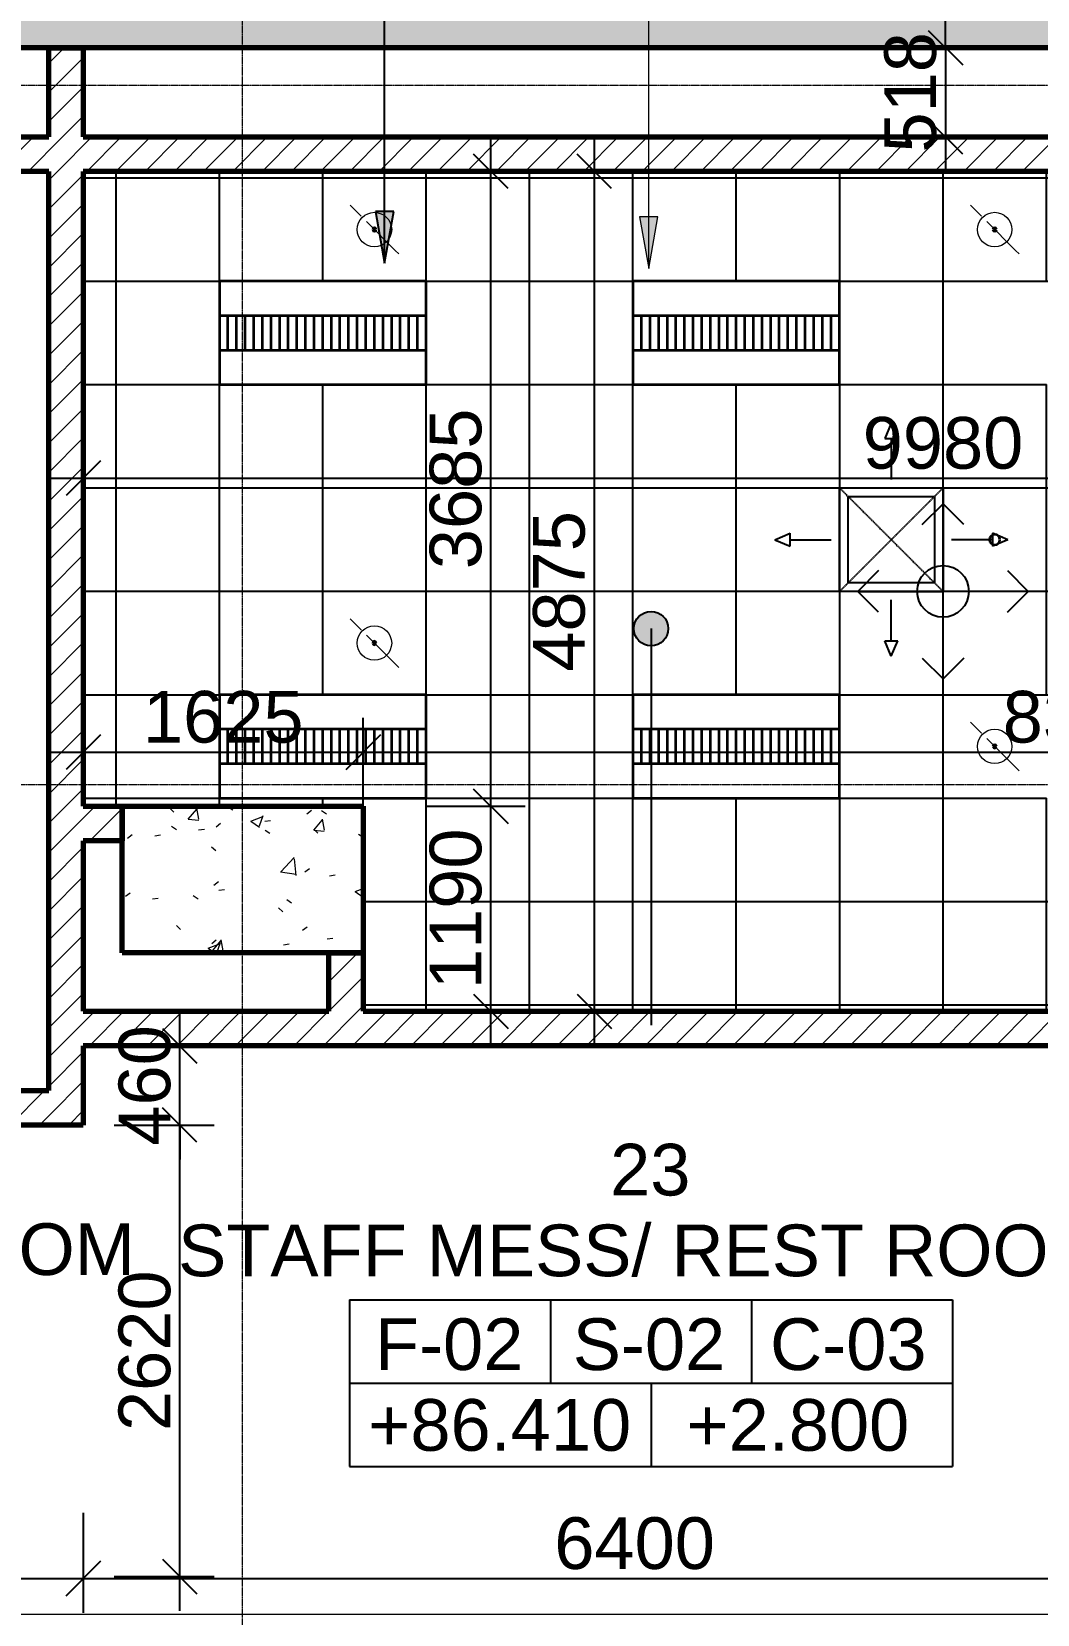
# Model space of a CAD drawing. Header units: millimetres. Extents: x -920222 to -841623, y -18676 to 21298.
# Drawn here: x -859907 to -854070, y 7379 to 16565 of the extents above; entities that cross this region are included whole.
import ezdxf

# ---------------------------------------------------------------- set-up
doc = ezdxf.new("R2010")
doc.units = ezdxf.units.MM
for name, pattern in [('DPA_Grid _ Level 100', [10, 5.5, -1.6, 1.3, -1.6]), ('Hidden', [7.2, 4.7, -2.5]), ('IMPORT-HR', [371.1242, 91.1334, -1.46606, 0, -42.10612, 236.41862, 0])]:
    doc.linetypes.add(name, pattern=pattern)
for name, color, linetype, lineweight in [('A-ANNO-DIMS', 1, 'Continuous', 9), ('A-ANNO-NOTE', 3, 'Continuous', 25), ('A-CLNG-PATT', 2, 'Continuous', 9), ('A-COLS', 5, 'Continuous', 70), ('A-COLS-E', 1, 'Continuous', 35), ('A-DETL', 1, 'Continuous', 70), ('A-ROOM-IDEN', 3, 'Continuous', 25), ('A-ROOM-LINE', 3, 'Continuous', 25), ('A-WALL', 5, 'Continuous', 35), ('A-WALL-PATT', 1, 'Continuous', 35), ('E-FIRE', 2, 'Continuous', 35), ('E-LITE-EQPM', 2, 'Continuous', 35), ('F-SPRN', 2, 'Continuous', 35), ('G-ANNO-TEXT', 3, 'Continuous', 9), ('G-IMPT', 8, 'Continuous', 35), ('M-HVAC-CDFF', 2, 'Continuous', 35), ('S-GRID', 251, 'Continuous', 9)]:
    doc.layers.add(name, color=color, linetype=linetype, lineweight=lineweight)
doc.styles.add('Arial_2', font='arial.ttf', dxfattribs={"height": 300})
doc.dimstyles.new('DPA-DIM-3_0_T-T', dxfattribs={"dimscale": 304.8, "dimtxt": 306.07782, "dimasz": 0.656168, "dimexe": 0.656168, "dimexo": 0.0625, "dimgap": 0.164042, "dimtad": 1, "dimdec": 0, "dimzin": 0, "dimdsep": 46, "dimtxsty": 'Arial_2', "dimblk1": 'OBLIQUE', "dimblk2": 'OBLIQUE', "dimsah": 1, "dimcen": 0.09, "dimdle": 0.656168, "dimadec": 8, "dimazin": 0, "dimtfac": 1, "dimtdec": 4, "dimtix": 1, "dimtmove": 0, "dimatfit": 3, "dimfxl": 1.312336, "dimfxlon": 1, "dimtvp": 1, "dimtolj": 1, "dimtzin": 0, "dimarcsym": 2})
pattern_1 = [(45, (0, 0), (-84.852814, 84.852814), [])]
pattern_2 = [(50, (0, 0), (728.7365, -63.75582), [76.2, -838.2]), (355, (0, 0), (-140.9716, 764.2276), [60.96, -670.56]), (100.451, (60.7, -5.3), (587.77, 700.46675), [64.76, -712.36]), (46.184, (0, 203.2), (1084.3162, -168.171), [114.3, -1257.3]), (96.636, (90.4, 189.2), (949.6099, 989.7098), [97.14, -1068.54]), (351.184, (0, 203.2), (949.6206, 989.7012), [91.44, -1005.84]), (21, (101.6, 152.4), (606.45787, -409.06057), [76.2, -838.2]), (326, (101.6, 152.4), (247.20834, 736.7529), [60.96, -670.56]), (71.451, (152.14, 118.3), (853.66825, 327.68547), [64.76, -712.36]), (37.5, (0, 0), (12.35469, 338.22012), [33.528, -628.904, 33.528, -647.192, -673.1]), (37.5, (0, 0), (12.35469, 338.22012), [-1343.152, 33.528, -639.572]), (7.5, (0, 0), (267.27887, 400.72213), [33.528, -354.584, 33.528, -613.664, -256.54]), (7.5, (0, 0), (267.27887, 400.72213), [-1035.304, 33.528, -223.012]), (327.5, (-226.57, 0), (542.36333, -22.915345), [33.528, -220.472, 33.528, -758.952, -1051.56]), (327.5, (-226.57, 0), (542.36333, -22.915345), [-1046.48, 33.528, -1018.032]), (317.5, (-328.17, 0), (592.51696, 101.7071), [33.528, -296.672, 33.528, -492.76, -746.76]), (317.5, (-328.17, 0), (592.51696, 101.7071), [-856.488, 33.528, -713.232])]

# ---------------------------------------------------------------- blocks, each defined once
blk = doc.blocks.new('ACM_Generic Rect_Ceiling Deflection - Transfer Air 600x600-18522354-4250-01 ENLARGED CONCOURSE LEVEL - REFLECTED CEILING PLAN - SHEET 1')
at = {"layer": 'M-HVAC-CDFF', "lineweight": 25}
for p, q in [((0, 675.4), (-37.1, 588)), ((0, 675.4), (37.1, 588)), ((-37.1, 588), (37.1, 588)), ((0, 588), (0, 350)), ((-300, -300), (-300, 300)), ((-300, 300), (300, 300)), ((-300, -300), (-300, 300)), ((-300, 300), (300, 300)), ((300, 300), (300, -300)), ((300, 300), (300, -300)), ((-250, -250), (-250, 250)), ((-250, 250), (250, 250)), ((250, 250), (250, -250)), ((-675.4, 0), (-588, 37.1)), ((-675.4, 0), (-588, -37.1)), ((-588, -37.1), (-588, 37.1)), ((-588, 0), (-350, 0)), ((588, 37.1), (588, -37.1)), ((675.4, 0), (588, 37.1)), ((588, 0), (350, 0)), ((675.4, 0), (588, -37.1)), ((250, -250), (-250, -250)), ((300, -300), (-300, -300)), ((300, -300), (-300, -300)), ((0, -588), (0, -350)), ((-37.1, -588), (37.1, -588)), ((0, -675.4), (-37.1, -588)), ((0, -675.4), (37.1, -588))]:
    blk.add_line(p, q, dxfattribs=at)
at = {"layer": 'M-HVAC-CDFF', "linetype": 'Hidden', "lineweight": 25}
for p, q in [((-300, 300), (300, -300)), ((-300, -300), (300, 300))]:
    blk.add_line(p, q, dxfattribs=at)
blk = doc.blocks.new('L6 - Ceiling Recessed Modular LED Tube - DPA_1195L x 595W x 85H - 36W_AR-18526855-4250-01 ENLARGED CONCOURSE LEVEL - REFLECTED CEILING PLAN - SHEET 1')
at = {"layer": 'E-LITE-EQPM'}
for p, q in [((-600, -600), (-600, 0)), ((-600, 0), (600, 0)), ((-600, -600), (-600, 0)), ((-600, 0), (600, 0)), ((600, 0), (600, -600)), ((600, 0), (600, -600)), ((-600, -200), (600, -200)), ((-550, -200), (-550, -400)), ((-500, -200), (-500, -400)), ((-450, -200), (-450, -400)), ((-400, -200), (-400, -400)), ((-350, -200), (-350, -400)), ((-300, -200), (-300, -400)), ((-250, -200), (-250, -400)), ((-200, -200), (-200, -400)), ((-150, -200), (-150, -400)), ((-100, -200), (-100, -400)), ((-100, -200), (-100, -400)), ((-50, -200), (-50, -400)), ((0, -200), (0, -400)), ((50, -200), (50, -400)), ((100, -200), (100, -400)), ((150, -200), (150, -400)), ((200, -200), (200, -400)), ((250, -200), (250, -400)), ((300, -200), (300, -400)), ((350, -200), (350, -400)), ((400, -200), (400, -400)), ((450, -200), (450, -400)), ((500, -200), (500, -400)), ((550, -200), (550, -400)), ((600, -400), (-600, -400)), ((600, -600), (-600, -600)), ((600, -600), (-600, -600))]:
    blk.add_line(p, q, dxfattribs=at)
blk = doc.blocks.new('ACM_FPS_SPRK_Sprinkler Heat Cut Off - Drawing1_dwg_exposed spk-18530779-4250-01 ENLARGED CONCOURSE LEVEL - REFLECTED CEILING PLAN - SHEET 1')
at = {"layer": 'G-IMPT', "lineweight": 9}
blk.add_circle((0, 0), 100, dxfattribs=at)
blk = doc.blocks.new('ACM_FPS_SPRK_Sprinkler Heat Cut Off - Drawing1_dwg-18530778-4250-01 ENLARGED CONCOURSE LEVEL - REFLECTED CEILING PLAN - SHEET 1')
at = {"layer": 'G-IMPT', "linetype": 'IMPORT-HR', "lineweight": 9}
blk.add_line((3394.3, 2931.2), (3677.1, 2648.4), dxfattribs=at)
at = {"rotation": 179.9974120342029}
blk.add_blockref('ACM_FPS_SPRK_Sprinkler Heat Cut Off - Drawing1_dwg_exposed spk-18530779-4250-01 ENLARGED CONCOURSE LEVEL - REFLECTED CEILING PLAN - SHEET 1', (3535.7, 2789.8), dxfattribs=at)
blk = doc.blocks.new('ACM_FPS_SPRK_Sprinkler Heat Cut Off - FDS_SPR_ACM_Sprinkler Head-18530782-4250-01 ENLARGED CONCOURSE LEVEL - REFLECTED CEILING PLAN - SHEET 1')
at = {"layer": 'F-SPRN'}
for start, end in [(0, 180), (180, 360)]:
    blk.add_arc((0, 0), 10, start, end, dxfattribs=at)
blk.add_blockref('ACM_FPS_SPRK_Sprinkler Heat Cut Off - Drawing1_dwg-18530778-4250-01 ENLARGED CONCOURSE LEVEL - REFLECTED CEILING PLAN - SHEET 1', (-3535.7, -2789.8))
blk = doc.blocks.new('ACM_FPS_SMOK_Smoke Detector_At Ceiling - Smoke Detector at Ceiling-V25-4250-01 ENLARGED CONCOURSE LEVEL - REFLECTED CEILING PLAN - SHEET 1')
at = {"layer": 'E-FIRE'}
for start, end in [(360, 180), (180, 360)]:
    blk.add_arc((0, 0), 30, start, end, dxfattribs=at)
blk = doc.blocks.new('DPA_AN_Setting out - Center-8732820-4250-01 ENLARGED CONCOURSE LEVEL - REFLECTED CEILING PLAN - SHEET 1')
at = {"layer": 'A-ANNO-NOTE'}
for p, q in [((-1.206, 3.877), (0, 5.083)), ((1.206, 3.877), (0, 5.083)), ((0, 0), (0, 5.083)), ((-3.744, 1.206), (-4.95, 0)), ((3.744, 1.206), (4.95, 0)), ((-3.744, -1.206), (-4.95, 0)), ((-4.95, 0), (0, 0)), ((4.95, 0), (0, 0)), ((3.744, -1.206), (4.95, 0)), ((0, -5.083), (0, 0)), ((-1.206, -3.877), (0, -5.083)), ((1.206, -3.877), (0, -5.083))]:
    blk.add_line(p, q, dxfattribs=at)
blk.add_circle((0, 0), 1.5, dxfattribs=at)
blk = doc.blocks.new('DPA_Room Tag Box - Standard-4486259-4250-01 ENLARGED CONCOURSE LEVEL - REFLECTED CEILING PLAN - SHEET 1')
at = {"layer": 'A-ROOM-LINE'}
for p, q in [((-17.5, -2.936), (-17.5, -12.604)), ((-17.5, -2.936), (17.5, -2.936)), ((-5.833, -2.936), (-5.833, -7.77)), ((5.833, -2.936), (5.833, -7.77)), ((17.5, -2.936), (17.5, -12.604)), ((-17.5, -7.77), (17.5, -7.77)), ((0, -7.77), (0, -12.604)), ((-17.5, -12.604), (17.5, -12.604))]:
    blk.add_line(p, q, dxfattribs=at)
blk = doc.blocks.new('_Oblique')
at = {"color": 0, "linetype": 'ByBlock', "lineweight": -2}
blk.add_line((-0.5, -0.5), (0.5, 0.5), dxfattribs=at)
blk = doc.blocks.new('*D309')
at = {"layer": 'A-ANNO-DIMS', "color": 0, "lineweight": -2, "transparency": 16777216}
for p, q in [((47640.7, 12375), (47640.7, 7100)), ((48021.6, 12175), (47440.7, 12175)), ((48021.6, 7300), (47440.7, 7300))]:
    blk.add_line(p, q, dxfattribs=at)
at = {"layer": 'Defpoints', "color": 0, "transparency": 16777216}
for p in [(48040.7, 12175), (47640.7, 7300), (48040.7, 7300)]:
    blk.add_point(p, dxfattribs=at)
at = {"layer": 'A-ANNO-DIMS', "color": 0, "lineweight": -2, "transparency": 16777216, "xscale": 200, "yscale": 200, "zscale": 200}
for p, rotation in [((47640.7, 12175), 90), ((47640.7, 7300), 270)]:
    blk.add_blockref('_Oblique', p, dxfattribs=dict(at, rotation=rotation))
at = {"layer": 'A-ANNO-DIMS', "color": 0, "transparency": 16777216, "insert": (47437.5, 9737.5), "char_height": 300, "width": 1107.531, "attachment_point": 5, "rotation": 90, "style": 'Arial_2'}
blk.add_mtext('\\A1;4875', dxfattribs=at)
blk = doc.blocks.new('*D317')
at = {"layer": 'A-ANNO-DIMS', "color": 0, "lineweight": -2, "transparency": 16777216}
for p, q in [((40275, 4389.2), (40275, 3808.2)), ((44675, 4389.2), (44675, 3808.2)), ((40075, 4008.2), (44875, 4008.2))]:
    blk.add_line(p, q, dxfattribs=at)
at = {"layer": 'Defpoints', "color": 0, "transparency": 16777216}
for p in [(40275, 4408.2), (44675, 4408.2), (44675, 4008.2)]:
    blk.add_point(p, dxfattribs=at)
at = {"layer": 'A-ANNO-DIMS', "color": 0, "lineweight": -2, "transparency": 16777216, "xscale": 200, "yscale": 200, "zscale": 200, "rotation": 180}
blk.add_blockref('_Oblique', (40275, 4008.2), dxfattribs=at)
at = {"layer": 'A-ANNO-DIMS', "color": 0, "lineweight": -2, "transparency": 16777216, "xscale": 200, "yscale": 200, "zscale": 200}
blk.add_blockref('_Oblique', (44675, 4008.2), dxfattribs=at)
at = {"layer": 'A-ANNO-DIMS', "color": 0, "transparency": 16777216, "insert": (42475, 4211.4), "char_height": 300, "width": 1107.531, "attachment_point": 5, "style": 'Arial_2'}
blk.add_mtext('\\A1;4400', dxfattribs=at)
blk = doc.blocks.new('*D318')
at = {"layer": 'A-ANNO-DIMS', "color": 0, "lineweight": -2, "transparency": 16777216}
for p, q in [((44675, 4389.2), (44675, 3808.2)), ((51075, 4389.2), (51075, 3808.2)), ((44475, 4008.2), (51275, 4008.2))]:
    blk.add_line(p, q, dxfattribs=at)
at = {"layer": 'Defpoints', "color": 0, "transparency": 16777216}
for p in [(44675, 4408.2), (51075, 4408.2), (51075, 4008.2)]:
    blk.add_point(p, dxfattribs=at)
at = {"layer": 'A-ANNO-DIMS', "color": 0, "lineweight": -2, "transparency": 16777216, "xscale": 200, "yscale": 200, "zscale": 200, "rotation": 180}
blk.add_blockref('_Oblique', (44675, 4008.2), dxfattribs=at)
at = {"layer": 'A-ANNO-DIMS', "color": 0, "lineweight": -2, "transparency": 16777216, "xscale": 200, "yscale": 200, "zscale": 200}
blk.add_blockref('_Oblique', (51075, 4008.2), dxfattribs=at)
at = {"layer": 'A-ANNO-DIMS', "color": 0, "transparency": 16777216, "insert": (47875, 4211.4), "char_height": 300, "width": 1107.531, "attachment_point": 5, "style": 'Arial_2'}
blk.add_mtext('\\A1;6400', dxfattribs=at)
blk = doc.blocks.new('*D325')
at = {"layer": 'A-ANNO-DIMS', "color": 0, "lineweight": -2, "transparency": 16777216}
for p, q in [((49679.2, 12893), (49679.2, 13093)), ((50060.2, 12893), (49479.2, 12893)), ((49679.2, 12893), (49679.2, 12375)), ((50060.2, 12375), (49479.2, 12375)), ((49679.2, 12375), (49679.2, 12175))]:
    blk.add_line(p, q, dxfattribs=at)
at = {"layer": 'Defpoints', "color": 0, "transparency": 16777216}
for p in [(50079.2, 12893), (49679.2, 12375), (50079.2, 12375)]:
    blk.add_point(p, dxfattribs=at)
at = {"layer": 'A-ANNO-DIMS', "color": 0, "lineweight": -2, "transparency": 16777216, "xscale": 200, "yscale": 200, "zscale": 200}
for p, rotation in [((49679.2, 12893), 270), ((49679.2, 12375), 90)]:
    blk.add_blockref('_Oblique', p, dxfattribs=dict(at, rotation=rotation))
at = {"layer": 'A-ANNO-DIMS', "color": 0, "transparency": 16777216, "insert": (49476.1, 12634), "char_height": 300, "width": 830.648, "attachment_point": 5, "rotation": 90, "style": 'Arial_2'}
blk.add_mtext('\\A1;518', dxfattribs=at)
blk = doc.blocks.new('*D334')
at = {"layer": 'A-ANNO-DIMS', "color": 0, "lineweight": -2, "transparency": 16777216}
for p, q in [((44675, 10775.2), (44675, 10194.3)), ((54655, 10775.2), (54655, 10194.3)), ((44475, 10394.3), (54855, 10394.3))]:
    blk.add_line(p, q, dxfattribs=at)
at = {"layer": 'Defpoints', "color": 0, "transparency": 16777216}
for p in [(44675, 10794.3), (54655, 10794.3), (54655, 10394.3)]:
    blk.add_point(p, dxfattribs=at)
at = {"layer": 'A-ANNO-DIMS', "color": 0, "lineweight": -2, "transparency": 16777216, "xscale": 200, "yscale": 200, "zscale": 200, "rotation": 180}
blk.add_blockref('_Oblique', (44675, 10394.3), dxfattribs=at)
at = {"layer": 'A-ANNO-DIMS', "color": 0, "lineweight": -2, "transparency": 16777216, "xscale": 200, "yscale": 200, "zscale": 200}
blk.add_blockref('_Oblique', (54655, 10394.3), dxfattribs=at)
at = {"layer": 'A-ANNO-DIMS', "color": 0, "transparency": 16777216, "insert": (49665, 10597.4), "char_height": 300, "width": 1107.531, "attachment_point": 5, "style": 'Arial_2'}
blk.add_mtext('\\A1;9980', dxfattribs=at)
blk = doc.blocks.new('*D339')
at = {"layer": 'A-ANNO-DIMS', "color": 0, "lineweight": -2, "transparency": 16777216}
for p, q in [((45235, 3820), (45235, 6840)), ((44854, 6640), (45435, 6640)), ((44854, 4020), (45435, 4020))]:
    blk.add_line(p, q, dxfattribs=at)
at = {"layer": 'Defpoints', "color": 0, "transparency": 16777216}
for p in [(44835, 6640), (45235, 6640), (44835, 4020)]:
    blk.add_point(p, dxfattribs=at)
at = {"layer": 'A-ANNO-DIMS', "color": 0, "lineweight": -2, "transparency": 16777216, "xscale": 200, "yscale": 200, "zscale": 200}
for p, rotation in [((45235, 6640), 90), ((45235, 4020), 270)]:
    blk.add_blockref('_Oblique', p, dxfattribs=dict(at, rotation=rotation))
at = {"layer": 'A-ANNO-DIMS', "color": 0, "transparency": 16777216, "insert": (45031.8, 5330), "char_height": 300, "width": 1107.531, "attachment_point": 5, "rotation": 90, "style": 'Arial_2'}
blk.add_mtext('\\A1;2620', dxfattribs=at)
blk = doc.blocks.new('*D340')
at = {"layer": 'A-ANNO-DIMS', "color": 0, "lineweight": -2, "transparency": 16777216}
for p, q in [((45235, 7100), (45235, 7300)), ((44854, 7100), (45435, 7100)), ((45235, 6640), (45235, 7100)), ((44854, 6640), (45435, 6640)), ((45235, 6640), (45235, 6440))]:
    blk.add_line(p, q, dxfattribs=at)
at = {"layer": 'Defpoints', "color": 0, "transparency": 16777216}
for p in [(44835, 7100), (45235, 7100), (44835, 6640)]:
    blk.add_point(p, dxfattribs=at)
at = {"layer": 'A-ANNO-DIMS', "color": 0, "lineweight": -2, "transparency": 16777216, "xscale": 200, "yscale": 200, "zscale": 200}
for p, rotation in [((45235, 7100), 270), ((45235, 6640), 90)]:
    blk.add_blockref('_Oblique', p, dxfattribs=dict(at, rotation=rotation))
at = {"layer": 'A-ANNO-DIMS', "color": 0, "transparency": 16777216, "insert": (45031.8, 6870), "char_height": 300, "width": 830.648, "attachment_point": 5, "rotation": 90, "style": 'Arial_2'}
blk.add_mtext('\\A1;460', dxfattribs=at)
blk = doc.blocks.new('*D342')
at = {"layer": 'A-ANNO-DIMS', "color": 0, "lineweight": -2, "transparency": 16777216}
for p, q in [((44675, 9185.3), (44675, 8604.4)), ((46300, 8423.4), (46300, 9004.4)), ((44475, 8804.4), (46500, 8804.4))]:
    blk.add_line(p, q, dxfattribs=at)
at = {"layer": 'Defpoints', "color": 0, "transparency": 16777216}
for p in [(44675, 9204.4), (46300, 8804.4), (46300, 8404.4)]:
    blk.add_point(p, dxfattribs=at)
at = {"layer": 'A-ANNO-DIMS', "color": 0, "lineweight": -2, "transparency": 16777216, "xscale": 200, "yscale": 200, "zscale": 200, "rotation": 180}
blk.add_blockref('_Oblique', (44675, 8804.4), dxfattribs=at)
at = {"layer": 'A-ANNO-DIMS', "color": 0, "lineweight": -2, "transparency": 16777216, "xscale": 200, "yscale": 200, "zscale": 200}
blk.add_blockref('_Oblique', (46300, 8804.4), dxfattribs=at)
at = {"layer": 'A-ANNO-DIMS', "color": 0, "transparency": 16777216, "insert": (45487.5, 9007.6), "char_height": 300, "width": 1107.531, "attachment_point": 5, "style": 'Arial_2'}
blk.add_mtext('\\A1;1625', dxfattribs=at)
blk = doc.blocks.new('*D343')
at = {"layer": 'A-ANNO-DIMS', "color": 0, "lineweight": -2, "transparency": 16777216}
for p, q in [((54655, 9185.3), (54655, 8604.4)), ((46300, 8423.4), (46300, 9004.4)), ((46100, 8804.4), (54855, 8804.4))]:
    blk.add_line(p, q, dxfattribs=at)
at = {"layer": 'Defpoints', "color": 0, "transparency": 16777216}
for p in [(54655, 9204.4), (54655, 8804.4), (46300, 8404.4)]:
    blk.add_point(p, dxfattribs=at)
at = {"layer": 'A-ANNO-DIMS', "color": 0, "lineweight": -2, "transparency": 16777216, "xscale": 200, "yscale": 200, "zscale": 200, "rotation": 180}
blk.add_blockref('_Oblique', (46300, 8804.4), dxfattribs=at)
at = {"layer": 'A-ANNO-DIMS', "color": 0, "lineweight": -2, "transparency": 16777216, "xscale": 200, "yscale": 200, "zscale": 200}
blk.add_blockref('_Oblique', (54655, 8804.4), dxfattribs=at)
at = {"layer": 'A-ANNO-DIMS', "color": 0, "transparency": 16777216, "insert": (50477.5, 9007.7), "char_height": 300, "width": 1107.531, "attachment_point": 5, "style": 'Arial_2'}
blk.add_mtext('\\A1;8355', dxfattribs=at)
blk = doc.blocks.new('*D344')
at = {"layer": 'A-ANNO-DIMS', "color": 0, "lineweight": -2, "transparency": 16777216}
for p, q in [((47040.7, 7100), (47040.7, 8690)), ((46659.7, 8490), (47240.7, 8490)), ((46659.7, 7300), (47240.7, 7300))]:
    blk.add_line(p, q, dxfattribs=at)
at = {"layer": 'Defpoints', "color": 0, "transparency": 16777216}
for p in [(46640.7, 8490), (47040.7, 8490), (46640.7, 7300)]:
    blk.add_point(p, dxfattribs=at)
at = {"layer": 'A-ANNO-DIMS', "color": 0, "lineweight": -2, "transparency": 16777216, "xscale": 200, "yscale": 200, "zscale": 200}
for p, rotation in [((47040.7, 8490), 90), ((47040.7, 7300), 270)]:
    blk.add_blockref('_Oblique', p, dxfattribs=dict(at, rotation=rotation))
at = {"layer": 'A-ANNO-DIMS', "color": 0, "transparency": 16777216, "insert": (46837.5, 7895), "char_height": 300, "width": 1107.531, "attachment_point": 5, "rotation": 90, "style": 'Arial_2'}
blk.add_mtext('\\A1;1190', dxfattribs=at)
blk = doc.blocks.new('*D345')
at = {"layer": 'A-ANNO-DIMS', "color": 0, "lineweight": -2, "transparency": 16777216}
for p, q in [((47040.7, 8290), (47040.7, 12375)), ((46659.7, 12175), (47240.7, 12175)), ((46659.7, 8490), (47240.7, 8490))]:
    blk.add_line(p, q, dxfattribs=at)
at = {"layer": 'Defpoints', "color": 0, "transparency": 16777216}
for p in [(46640.7, 12175), (47040.7, 12175), (46640.7, 8490)]:
    blk.add_point(p, dxfattribs=at)
at = {"layer": 'A-ANNO-DIMS', "color": 0, "lineweight": -2, "transparency": 16777216, "xscale": 200, "yscale": 200, "zscale": 200}
for p, rotation in [((47040.7, 12175), 90), ((47040.7, 8490), 270)]:
    blk.add_blockref('_Oblique', p, dxfattribs=dict(at, rotation=rotation))
at = {"layer": 'A-ANNO-DIMS', "color": 0, "transparency": 16777216, "insert": (46837.4, 10332.5), "char_height": 300, "width": 1107.531, "attachment_point": 5, "rotation": 90, "style": 'Arial_2'}
blk.add_mtext('\\A1;3685', dxfattribs=at)
blk = doc.blocks.new('*U290')
at = {"layer": 'A-DETL', "lineweight": 9}
for p, q in [((51075, 7100), (44675, 7100)), ((44675, 7100), (44675, 6640)), ((44675, 6640), (40275, 6640)), ((31885, 3801.4), (51075, 3801.4))]:
    blk.add_line(p, q, dxfattribs=at)
at = {"layer": 'S-GRID', "linetype": 'DPA_Grid _ Level 100'}
for p, q in [((45600, -21404), (45600, 16818.7)), ((58127.3, 12673), (-14589.5, 12673)), ((58127.3, 8615), (-14589.5, 8615))]:
    blk.add_line(p, q, dxfattribs=at)
at = {"layer": 'A-ANNO-DIMS'}
for base, p1, p2, override, picture, middle in [((49679.2, 12375), (50079.2, 12893), (50079.2, 12375), {"dimpost": '<>', "dimfxl": 517.997174}, '*D325', (49476.1, 12634)), ((47040.7, 12175), (46640.7, 8490), (46640.7, 12175), {"dimpost": '<>', "dimfxl": 3685}, '*D345', (46837.4, 10332.5)), ((47640.7, 7300), (48040.7, 12175), (48040.7, 7300), {"dimpost": '<>', "dimfxl": 4875}, '*D309', (47437.5, 9737.5)), ((47040.7, 8490), (46640.7, 7300), (46640.7, 8490), {"dimpost": '<>', "dimfxl": 1190}, '*D344', (46837.5, 7895)), ((45235, 7100), (44835, 6640), (44835, 7100), {"dimpost": '<>', "dimfxl": 460}, '*D340', (45031.8, 6870)), ((45235, 6640), (44835, 4020), (44835, 6640), {"dimpost": '<>', "dimfxl": 2620}, '*D339', (45031.8, 5330))]:
    dim = blk.add_linear_dim(base=base, p1=p1, p2=p2, angle=90, dimstyle='DPA-DIM-3_0_T-T', override=override, dxfattribs=at)
    dim.commit()
    dim.dimension.update_dxf_attribs({"geometry": picture, "text_midpoint": middle})
for base, p1, p2, override, picture, middle in [((54655, 10394.3), (44675, 10794.3), (54655, 10794.3), {"dimpost": '<>', "dimfxl": 9980}, '*D334', (49665, 10597.4)), ((46300, 8804.4), (44675, 9204.4), (46300, 8404.4), {"dimpost": '<>', "dimfxl": 1811.249569}, '*D342', (45487.5, 9007.6)), ((54655, 8804.4), (46300, 8404.4), (54655, 9204.4), {"dimpost": '<>', "dimfxl": 8393.213032}, '*D343', (50477.5, 9007.7)), ((44675, 4008.2), (40275, 4408.2), (44675, 4408.2), {"dimpost": '<>', "dimfxl": 4400}, '*D317', (42475, 4211.4)), ((51075, 4008.2), (44675, 4408.2), (51075, 4408.2), {"dimpost": '<>', "dimfxl": 6400}, '*D318', (47875, 4211.4))]:
    dim = blk.add_linear_dim(base=base, p1=p1, p2=p2, dimstyle='DPA-DIM-3_0_T-T', override=override, dxfattribs=at)
    dim.commit()
    dim.dimension.update_dxf_attribs({"geometry": picture, "text_midpoint": middle})

msp = doc.modelspace()

# ---------------------------------------------------------------- hatches: boundary and pattern name
at = {"layer": 'A-CLNG-PATT', "lineweight": 25}
h = msp.add_hatch(dxfattribs=at)
h.set_pattern_fill('FP_8', color=256, style=0, pattern_type=2)
h.set_pattern_definition([(0, (-854617.4, 12716.5), (0, -600), []), (270, (-854617.4, 12716.5), (-600, -4e-14), [])])
h.paths.add_polyline_path([(-849627.4, 10879), (-849627.4, 15754), (-859607.4, 15754), (-859607.4, 12069), (-857982.4, 12069), (-857982.4, 10879), (-850512.6, 10879)])
h.paths.add_polyline_path([(-855217.4, 12116.5), (-856417.4, 12116.5), (-856417.4, 12716.5), (-855217.4, 12716.5)])
h.paths.add_polyline_path([(-854017.4, 12116.5), (-854017.4, 12716.5), (-852817.4, 12716.5), (-852817.4, 12116.5), (-853805.8, 12116.5)])
h.paths.add_polyline_path([(-851617.4, 12116.5), (-851617.4, 12716.5), (-850417.4, 12716.5), (-850417.4, 12116.5), (-850512.6, 12116.5)])
h.paths.add_polyline_path([(-858196.7, 12116.5), (-858817.4, 12116.5), (-858817.4, 12716.5), (-857617.4, 12716.5), (-857617.4, 12116.5), (-857982.4, 12116.5)])
h.paths.add_polyline_path([(-851617.4, 14516.5), (-851617.4, 15116.5), (-850417.4, 15116.5), (-850417.4, 14516.5), (-851610.3, 14516.5)])
h.paths.add_polyline_path([(-856417.4, 14516.5), (-856417.4, 15116.5), (-855217.4, 15116.5), (-855217.4, 14516.5)])
h.paths.add_polyline_path([(-852817.4, 14516.5), (-854017.4, 14516.5), (-854017.4, 15116.5), (-852817.4, 15116.5)])
h.paths.add_polyline_path([(-858817.4, 14516.5), (-858817.4, 15116.5), (-857617.4, 15116.5), (-857617.4, 14516.5), (-858196.7, 14516.5)])
at = {"layer": 'A-COLS-E', "lineweight": 9}
h = msp.add_hatch(dxfattribs=at)
h.set_pattern_fill('FP_1', color=256, style=0, pattern_type=2)
h.set_pattern_definition(pattern_2)
h.paths.add_polyline_path([(-857982.4, 11219), (-857982.4, 12069), (-859382.4, 12069), (-859382.4, 11219), (-859294.5, 11219)])
at = {"layer": 'A-ROOM-IDEN'}
msp.add_hatch(color=256, dxfattribs=at).paths.add_polyline_path([(-857858.5, 15221.7), (-857805.6, 15521.7), (-857911.4, 15521.7)])
h = msp.add_hatch(color=256, dxfattribs=at)
edge = h.paths.add_edge_path()
edge.add_arc((-856311.9, 13100.2), 100, 0, 360)
at = {"layer": 'A-WALL-PATT', "lineweight": 9}
h = msp.add_hatch(dxfattribs=at)
h.set_pattern_fill('FP_1', color=256, style=0, pattern_type=2)
h.set_pattern_definition(pattern_2)
h.paths.add_polyline_path([(-847407.4, 16472), (-847407.4, 17972), (-895025.4, 17972), (-895025.4, 16472), (-848317.1, 16472)])
h = msp.add_hatch(dxfattribs=at)
h.set_pattern_fill('FP_2', color=256, style=0, pattern_type=2)
h.set_pattern_definition(pattern_1)
h.paths.add_polyline_path([(-859807.4, 10879), (-859607.4, 10879), (-859607.4, 15754), (-859807.4, 15754), (-859807.4, 14383)])
h.paths.add_polyline_path([(-859607.4, 15954), (-859607.4, 16472), (-859807.4, 16472), (-859807.4, 15954)])
h = msp.add_hatch(dxfattribs=at)
h.set_pattern_fill('FP_2', color=256, style=0, pattern_type=2)
h.set_pattern_definition(pattern_1)
h.paths.add_polyline_path([(-849427.4, 15754), (-849427.4, 15954), (-863807.4, 15954), (-863807.4, 15754), (-849627.4, 15754)])
h = msp.add_hatch(dxfattribs=at)
h.set_pattern_fill('FP_2', color=256, style=0, pattern_type=2)
h.set_pattern_definition(pattern_1)
h.paths.add_polyline_path([(-859382.4, 11869), (-859382.4, 12069), (-859607.4, 12069), (-859607.4, 11869)])
h = msp.add_hatch(dxfattribs=at)
h.set_pattern_fill('FP_2', color=256, style=0, pattern_type=2)
h.set_pattern_definition(pattern_1)
h.paths.add_polyline_path([(-857982.4, 10879), (-857982.4, 11219), (-858182.4, 11219), (-858182.4, 10879)])
h = msp.add_hatch(dxfattribs=at)
h.set_pattern_fill('FP_2', color=256, style=0, pattern_type=2)
h.set_pattern_definition(pattern_1)
h.paths.add_polyline_path([(-859607.4, 10219), (-859607.4, 10879), (-859807.4, 10879), (-859807.4, 10219)])
h = msp.add_hatch(dxfattribs=at)
h.set_pattern_fill('FP_2', color=256, style=0, pattern_type=2)
h.set_pattern_definition(pattern_1)
h.paths.add_polyline_path([(-849527.4, 10679), (-849527.4, 10879), (-859607.4, 10879), (-859607.4, 10679), (-850512.6, 10679)])
h = msp.add_hatch(dxfattribs=at)
h.set_pattern_fill('FP_2', color=256, style=0, pattern_type=2)
h.set_pattern_definition(pattern_1)
h.paths.add_polyline_path([(-859807.4, 10219), (-859807.4, 10419), (-863807.4, 10419), (-863807.4, 10219), (-863685.4, 10219)])
at = {"layer": 'G-ANNO-TEXT'}
msp.add_hatch(color=7, dxfattribs=at).paths.add_polyline_path([(-856325.2, 15189.9), (-856272.3, 15489.9), (-856378.1, 15489.9)])

# ---------------------------------------------------------------- linework, layer by layer
at = {"layer": 'A-COLS'}
for p, q in [((-859382.4, 11219), (-859382.4, 12069)), ((-859382.4, 12069), (-857982.4, 12069)), ((-857982.4, 12069), (-857982.4, 11219)), ((-857982.4, 11219), (-859382.4, 11219))]:
    msp.add_line(p, q, dxfattribs=at)
at = {"layer": 'A-ROOM-IDEN'}
for p, q in [((-857858.5, 15221.7), (-857858.5, 18118.2)), ((-857805.6, 15521.7), (-857911.4, 15521.7)), ((-857911.4, 15521.7), (-857858.5, 15221.7)), ((-857858.5, 15221.7), (-857805.6, 15521.7)), ((-856311.9, 13100.2), (-856311.9, 10797.7))]:
    msp.add_line(p, q, dxfattribs=at)
msp.add_circle((-856311.9, 13100.2), 100, dxfattribs=at)
at = {"layer": 'A-WALL', "color": 7, "lineweight": 70}
for p, q in [((-848907.4, 16472), (-866632.4, 16472)), ((-859807.4, 15954), (-859807.4, 16472)), ((-859807.4, 16472), (-859607.4, 16472)), ((-859607.4, 16472), (-859607.4, 15954)), ((-863807.4, 15954), (-859807.4, 15954)), ((-859607.4, 15954), (-849427.4, 15954)), ((-859807.4, 15754), (-863807.4, 15754)), ((-859807.4, 10879), (-859807.4, 15754)), ((-849627.4, 15754), (-859607.4, 15754)), ((-859607.4, 15754), (-859607.4, 12069)), ((-859607.4, 12069), (-859382.4, 12069)), ((-859382.4, 12069), (-859382.4, 11869)), ((-859607.4, 11869), (-859607.4, 10879)), ((-859382.4, 11869), (-859607.4, 11869)), ((-858182.4, 10879), (-858182.4, 11219)), ((-858182.4, 11219), (-857982.4, 11219)), ((-857982.4, 11219), (-857982.4, 10879)), ((-859807.4, 10419), (-859807.4, 10879)), ((-859607.4, 10879), (-858182.4, 10879)), ((-857982.4, 10879), (-849527.4, 10879)), ((-849527.4, 10679), (-859607.4, 10679)), ((-859607.4, 10679), (-859607.4, 10219)), ((-863807.4, 10419), (-859807.4, 10419)), ((-859807.4, 10219), (-863807.4, 10219)), ((-859607.4, 10219), (-859807.4, 10219))]:
    msp.add_line(p, q, dxfattribs=at)
at = {"layer": 'G-ANNO-TEXT', "color": 10}
for p, q in [((-856325.2, 15189.9), (-856325.2, 18212.6)), ((-856272.3, 15489.9), (-856378.1, 15489.9)), ((-856378.1, 15489.9), (-856325.2, 15189.9)), ((-856325.2, 15189.9), (-856272.3, 15489.9))]:
    msp.add_line(p, q, dxfattribs=at)

# ---------------------------------------------------------------- block references
msp.add_blockref('*U290', (-904282.4, 3579))
at = {"layer": 'A-ANNO-NOTE', "xscale": 100, "yscale": 100, "zscale": 100}
msp.add_blockref('DPA_AN_Setting out - Center-8732820-4250-01 ENLARGED CONCOURSE LEVEL - REFLECTED CEILING PLAN - SHEET 1', (-854617.4, 13316.5), dxfattribs=at)
at = {"layer": 'A-ROOM-IDEN', "xscale": 99.99999999999993, "yscale": 99.99999999999993, "zscale": 99.99999999999993}
msp.add_blockref('DPA_Room Tag Box - Standard-4486259-4250-01 ENLARGED CONCOURSE LEVEL - REFLECTED CEILING PLAN - SHEET 1', (-856311.9, 9497.7), dxfattribs=at)
at = {"layer": 'E-FIRE'}
msp.add_blockref('ACM_FPS_SMOK_Smoke Detector_At Ceiling - Smoke Detector at Ceiling-V25-4250-01 ENLARGED CONCOURSE LEVEL - REFLECTED CEILING PLAN - SHEET 1', (-854317.4, 13616.5), dxfattribs=at)
at = {"layer": 'E-LITE-EQPM', "extrusion": (0, 0, -1), "rotation": 180}
for p in [(858217.4, 14516.5), (855817.4, 14516.5), (858217.4, 12116.5), (855817.4, 12116.5)]:
    msp.add_blockref('L6 - Ceiling Recessed Modular LED Tube - DPA_1195L x 595W x 85H - 36W_AR-18526855-4250-01 ENLARGED CONCOURSE LEVEL - REFLECTED CEILING PLAN - SHEET 1', p, dxfattribs=at)
at = {"layer": 'F-SPRN'}
for p in [(-857917.4, 15416.5), (-854317.4, 15416.5), (-857917.4, 13016.5), (-854317.4, 12416.5)]:
    msp.add_blockref('ACM_FPS_SPRK_Sprinkler Heat Cut Off - FDS_SPR_ACM_Sprinkler Head-18530782-4250-01 ENLARGED CONCOURSE LEVEL - REFLECTED CEILING PLAN - SHEET 1', p, dxfattribs=at)
at = {"layer": 'M-HVAC-CDFF'}
msp.add_blockref('ACM_Generic Rect_Ceiling Deflection - Transfer Air 600x600-18522354-4250-01 ENLARGED CONCOURSE LEVEL - REFLECTED CEILING PLAN - SHEET 1', (-854917.4, 13616.5), dxfattribs=at)

# ---------------------------------------------------------------- texts
at = {"layer": 'A-ROOM-IDEN', "lineweight": 9, "char_height": 300, "attachment_point": 1, "style": 'Arial_2'}
for s, insert, width in [('23', (-856549.5, 10110.2), 577.215), ('ELECTRICAL SERVICE ROOM', (-865268.9, 9648.6), 7327.424), ('STAFF MESS/ REST ROOM', (-859056.9, 9641.4), 6645.989), ('F-02', (-857914.6, 9097.1), 1058.227), ('S-02', (-856766.4, 9097.1), 1090.295), ('C-03', (-855621.3, 9097.1), 1114.346), ('+86.410', (-857953.7, 8628.4), 1883.966), ('+2.800', (-856106.8, 8628.4), 1595.358)]:
    msp.add_mtext(s, dxfattribs=dict(at, insert=insert, width=width))

doc.saveas('drawing.dxf')
